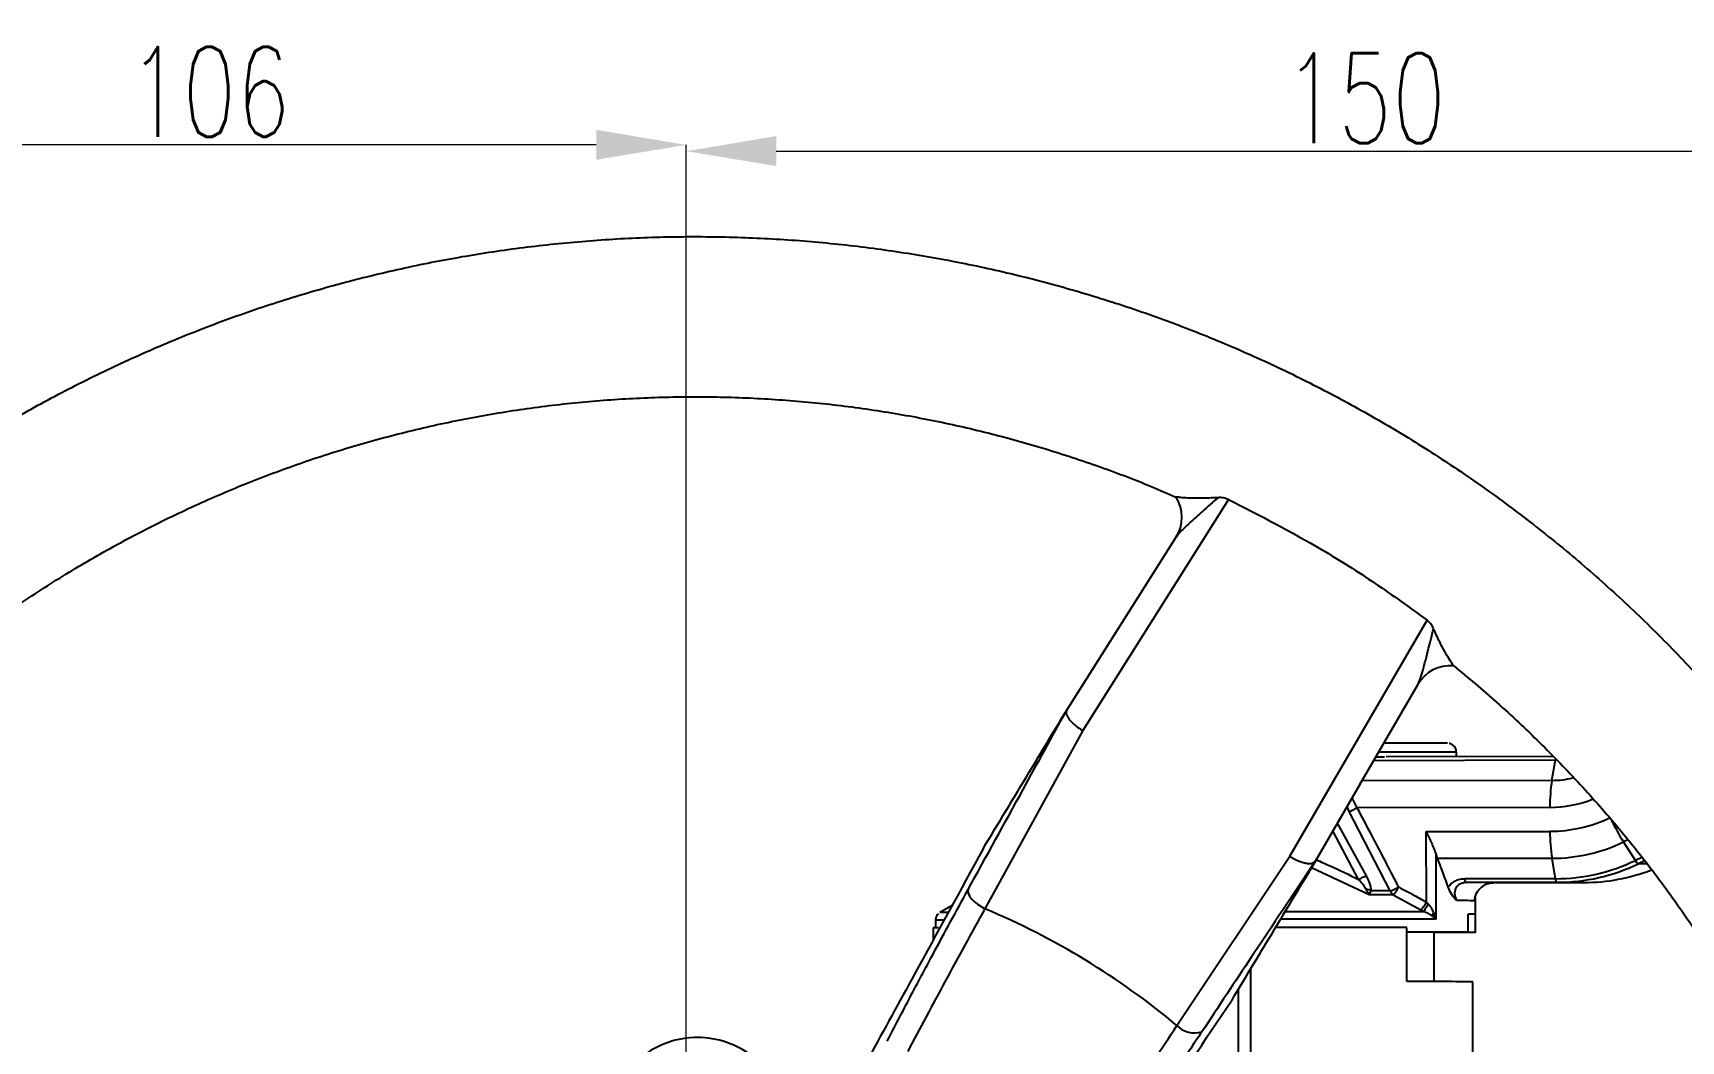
# Model space of a CAD drawing. Header units: millimetres. Extents: x 2384 to 4064, y 886 to 2074.
# Drawn here: x 2857.1 to 3040.2, y 1306.1 to 1418.1 of the extents above; entities that cross this region are included whole.
import ezdxf

# ---------------------------------------------------------------- set-up
doc = ezdxf.new("R2010")
doc.units = ezdxf.units.MM
doc.layers.add('标注', color=3, linetype='Continuous', lineweight=13)
doc.styles.add('SLDTEXTSTYLE1', font='txt.shx', dxfattribs={"width": 0.7, "bigfont": 'gbcbig.shx'})
doc.dimstyles.new('SLDDIMSTYLE12$0', dxfattribs={"dimtxt": 12, "dimasz": 10, "dimexe": 0, "dimexo": 0.0625, "dimgap": 0.875, "dimtad": 1, "dimdec": 1, "dimlfac": 1.8, "dimrnd": 1e-09, "dimzin": 12, "dimdsep": 46, "dimtxsty": 'SLDTEXTSTYLE1', "dimcen": 0.09, "dimdle": 8.16, "dimclrd": 3, "dimclre": 3, "dimadec": 0, "dimazin": 3, "dimtfac": 1, "dimtdec": 1, "dimtofl": 0, "dimtmove": 0, "dimatfit": 3, "dimfxl": 0, "dimfrac": 2, "dimtolj": 1, "dimlwd": 5, "dimlwe": 5, "dimarcsym": 0})

# ---------------------------------------------------------------- blocks, each defined once
blk = doc.blocks.new('*D74')
at = {"layer": 'Defpoints', "color": 0, "transparency": 16777216}
for p in [(2823.65, 1405.67), (2823.65, 1269.96), (2929.67, 1245.25)]:
    blk.add_point(p, dxfattribs=at)
at = {"layer": '标注', "color": 3, "linetype": 'Continuous', "lineweight": 5, "transparency": 16777216}
for p, q in [((2823.65, 1270.03), (2823.65, 1405.67)), ((2919.67, 1405.67), (2833.65, 1405.67))]:
    blk.add_line(p, q, dxfattribs=at)
at = {"layer": '标注', "color": 3, "lineweight": 5, "transparency": 16777216}
blk.add_line((2929.67, 1245.32), (2929.67, 1405.67), dxfattribs=at)
at = {"layer": '标注', "color": 3, "transparency": 16777216}
for points in [[(2833.65, 1407.34), (2833.65, 1404.01), (2823.65, 1405.67)], [(2919.67, 1407.34), (2919.67, 1404.01), (2929.67, 1405.67)]]:
    blk.add_solid(points, dxfattribs=at)
at = {"layer": '标注', "color": 0, "transparency": 16777216, "insert": (2876.66, 1411.55), "char_height": 10, "attachment_point": 5, "style": 'SLDTEXTSTYLE1'}
blk.add_mtext('\\A1;106', dxfattribs=at)
blk = doc.blocks.new('*D76')
at = {"layer": 'Defpoints', "color": 0, "transparency": 16777216}
for p in [(3080.55, 1404.97), (3080.55, 1316.76), (2929.67, 1246.66)]:
    blk.add_point(p, dxfattribs=at)
at = {"layer": '标注', "color": 3, "lineweight": 5, "transparency": 16777216}
blk.add_line((2929.67, 1246.72), (2929.67, 1404.97), dxfattribs=at)
at = {"layer": '标注', "color": 3, "linetype": 'Continuous', "lineweight": 5, "transparency": 16777216}
for p, q in [((2939.67, 1404.97), (3070.55, 1404.97)), ((3080.55, 1316.82), (3080.55, 1404.97))]:
    blk.add_line(p, q, dxfattribs=at)
at = {"layer": '标注', "color": 3, "transparency": 16777216}
for points in [[(2939.67, 1406.64), (2939.67, 1403.31), (2929.67, 1404.97)], [(3070.55, 1406.64), (3070.55, 1403.31), (3080.55, 1404.97)]]:
    blk.add_solid(points, dxfattribs=at)
at = {"layer": '标注', "color": 0, "transparency": 16777216, "insert": (3005.11, 1410.85), "char_height": 10, "attachment_point": 5, "style": 'SLDTEXTSTYLE1'}
blk.add_mtext('\\A1;150', dxfattribs=at)
blk = doc.blocks.new('*D55')
at = {"layer": 'Defpoints', "color": 0, "transparency": 16777216}
for p in [(3198.1, 1358.04), (2930.24, 1243.84), (3225.54, 1243.84)]:
    blk.add_point(p, dxfattribs=at)
at = {"layer": '标注', "color": 3, "lineweight": 5, "transparency": 16777216}
blk.add_line((3198.17, 1358.04), (3225.54, 1358.04), dxfattribs=at)
at = {"layer": '标注', "color": 3, "linetype": 'Continuous', "lineweight": 5, "transparency": 16777216}
for p, q in [((3225.54, 1348.04), (3225.54, 1253.84)), ((2930.3, 1243.84), (3225.54, 1243.84))]:
    blk.add_line(p, q, dxfattribs=at)
at = {"layer": '标注', "color": 3, "transparency": 16777216}
for points in [[(3223.87, 1348.04), (3227.21, 1348.04), (3225.54, 1358.04)], [(3223.87, 1253.84), (3227.21, 1253.84), (3225.54, 1243.84)]]:
    blk.add_solid(points, dxfattribs=at)
at = {"layer": '标注', "color": 0, "transparency": 16777216, "insert": (3219.66, 1300.94), "char_height": 10, "attachment_point": 5, "rotation": 90, "style": 'SLDTEXTSTYLE1'}
blk.add_mtext('\\A1;115', dxfattribs=at)

msp = doc.modelspace()

# ---------------------------------------------------------------- linework, layer by layer
at = {"color": 7, "linetype": 'Continuous', "lineweight": 25}
for p, q in [((2989.929, 1366.262), (2973.732, 1340.579)), ((2984.125, 1362.1), (2971.86, 1342.7)), ((2996.737, 1326.59), (3012.003, 1352.84)), ((3004.53, 1334.572), (3011.005, 1345.733)), ((2973.732, 1340.579), (2962.858, 1320.75)), ((3006.083, 1337.249), (3026.258, 1337.293)), ((3006.314, 1337.648), (3007.276, 1337.65)), ((3025.998, 1337.691), (3007.446, 1337.651)), ((3015.258, 1337.667), (3015.258, 1338.152)), ((3025.875, 1335.029), (3026.258, 1337.293)), ((3004.52, 1334.555), (2999.449, 1325.815)), ((3025.875, 1335.029), (3004.768, 1334.983)), ((3003.334, 1331.551), (3003.105, 1332.117)), ((3004.227, 1331.984), (3003.675, 1333.1)), ((3025.652, 1332.03), (3004.227, 1331.984)), ((3005.268, 1324.412), (3002.031, 1330.265)), ((3007.9, 1322.748), (3003.334, 1331.551)), ((3004.397, 1324.014), (3001.532, 1329.405)), ((3011.914, 1329.334), (3025.656, 1329.363)), ((3011.927, 1321.506), (3011.914, 1329.334)), ((3034.316, 1328.418), (3033.825, 1328.182)), ((3035.147, 1326.127), (3033.825, 1328.182)), ((2984.199, 1307.774), (2996.737, 1326.59)), ((3013.013, 1319.591), (3013.001, 1326.801)), ((3025.889, 1326.362), (3013.17, 1326.334)), ((3026.281, 1324.093), (3025.889, 1326.362)), ((3035.865, 1326.472), (3035.147, 1326.127)), ((3036.17, 1326.088), (3035.494, 1325.763)), ((3005.569, 1322.316), (2999.153, 1325.323)), ((3036.433, 1325.757), (3035.494, 1325.763)), ((3005.569, 1322.316), (3005.418, 1322.511)), ((3005.569, 1322.316), (3005.638, 1322.451)), ((3015.963, 1323.621), (3016.354, 1323.701)), ((3026.281, 1324.093), (3016.204, 1324.071)), ((3026.464, 1323.692), (3016.387, 1323.67)), ((3019.352, 1323.651), (3029.428, 1323.673)), ((3029.428, 1323.673), (3026.464, 1323.692)), ((2959.204, 1321.108), (2957.868, 1320.333)), ((3008.22, 1322.315), (3011.291, 1320.64)), ((3011.642, 1320.457), (3011.291, 1320.64)), ((3012.104, 1321.322), (3011.927, 1321.506)), ((3017.368, 1320.146), (3017.365, 1321.999)), ((2957.369, 1319.466), (2957.371, 1318.641)), ((3013.013, 1319.591), (3012.552, 1319.967)), ((3013.013, 1319.591), (3012.744, 1320.343)), ((3016.581, 1318.158), (3016.578, 1320.158)), ((3017.371, 1318.146), (3017.368, 1320.146)), ((2957.095, 1318.634), (2957.095, 1317.25)), ((3009.748, 1312.671), (3009.748, 1318.671)), ((3012.801, 1312.663), (3012.792, 1318.148)), ((2992.368, 1314.059), (2992.368, 1298.689)), ((2991.025, 1302.051), (2991.025, 1311.829)), ((3017.095, 1293.207), (3017.095, 1312.634))]:
    msp.add_line(p, q, dxfattribs=at)
at = {"color": 7, "linetype": 'Continuous', "lineweight": 25, "flags": 128}
for points in [[(2960.987, 1322.892), (2960.961, 1322.68), (2961.02, 1322.432), (2961.164, 1322.157), (2961.386, 1321.865), (2961.678, 1321.568), (2962.03, 1321.276), (2962.428, 1321), (2962.858, 1320.75)], [(3026.464, 1323.692), (3026.438, 1323.698), (3026.412, 1323.719), (3026.386, 1323.752), (3026.362, 1323.798), (3026.339, 1323.856), (3026.318, 1323.925), (3026.298, 1324.004), (3026.281, 1324.093)], [(3013.013, 1319.591), (3011.173, 1319.593), (3009.052, 1319.594), (3006.675, 1319.594), (3004.07, 1319.593), (3001.268, 1319.591), (2998.302, 1319.589), (2995.744, 1319.586)], [(2996.271, 1320.452), (2999.208, 1320.455), (3002.12, 1320.457), (3004.852, 1320.458), (3007.369, 1320.459), (3009.642, 1320.458), (3011.643, 1320.457)], [(3009.748, 1318.671), (3007.999, 1318.674), (3006.099, 1318.677), (3004.062, 1318.68), (3001.904, 1318.683), (2999.638, 1318.685), (2997.282, 1318.687), (2995.201, 1318.688)], [(3016.581, 1318.158), (3017.15, 1318.153), (3017.369, 1318.147), (3017.236, 1318.141), (3016.754, 1318.134), (3015.927, 1318.126), (3014.765, 1318.119), (3013.282, 1318.111), (3012.792, 1318.108)]]:
    msp.add_lwpolyline(points, dxfattribs=at)
at = {"color": 7, "linetype": 'Continuous', "lineweight": 25}
for centre, radius, start, end in [((2980.599, 1364.294), 4.155, 326.9341, 32.56919), ((3014.586, 1343.629), 4.155, 84.81343, 150.46576), ((3011.076, 210.149), 1129.006, 89.838616, 90.197945), ((3011.371, 152.991), 1185.167, 89.812113, 90.231997), ((3025.852, 1345.156), 10.127, 270.12823, 283.35037), ((3043.933, 1332.179), 18.282, 171.03193, 180.46614), ((3025.621, 1345.028), 12.999, 270.13764, 291.5172), ((3025.616, 1344.922), 15.558, 270.15002, 295.69118), ((3052.169, 1339.807), 21.717, 205.10571, 212.36241), ((3044.005, 1329.279), 18.349, 179.73661, 189.14742), ((3025.841, 1344.778), 18.416, 270.15002, 295.69118), ((3026.227, 1344.668), 20.575, 270.14993, 295.69121), ((3035.843, 1326.444), 0.764, 204.49827, 242.89037), ((3026.409, 1344.648), 20.956, 270.15002, 295.69118), ((3029.376, 1344.607), 20.934, 270.14311, 291.15665), ((3005.126, 1321.44), 1.462, 63.48508, 86.10856), ((3005.241, 1321.429), 1.096, 68.77927, 80.71753), ((3005.086, -2550.58), 3873.329, 89.958374, 89.989747), ((3005.656, 1328.88), 6.53, 290.10201, 299.21845), ((3008.79, 1323.071), 0.946, 199.94025, 232.96948), ((3006.523, 1324.194), 2.532, 312.07752, 336.40634), ((3016.812, 1156.64), 167.031, 89.1287, 90.14557), ((2930.705, 1243.833), 83.367, 50.08313, 67.31409), ((3005.268, -2789.126), 4111.442, 89.958872, 89.99581), ((3015.17, 1149.582), 172.081, 89.30334, 89.9709), ((2958.318, 1289.827), 29.654, 90.13397, 91.83295), ((2958.816, 1289.562), 30.786, 90.22055, 91.76488), ((3013.684, 1319.624), 1.184, 142.60755, 163.15678), ((3016.693, 1300.955), 19.204, 87.98448, 90.34292), ((2957.651, 1304.807), 13.838, 89.85515, 92.30299), ((3010.34, -159.908), 1478.079, 89.758067, 90.02295), ((3010.485, 729.316), 583.355, 89.350821, 90.072416), ((2986.146, 1309.702), 2.74, 224.7263, 287.60812)]:
    msp.add_arc(centre, radius, start, end, dxfattribs=at)
for points, knots in [([(3082.217, 1240.42), (3082.236, 1241.671), (3082.29, 1245.228), (3082.133, 1251.093), (3081.649, 1257.998), (3080.846, 1264.874), (3079.731, 1271.706), (3078.305, 1278.48), (3076.571, 1285.182), (3074.534, 1291.798), (3072.197, 1298.314), (3069.564, 1304.717), (3066.643, 1310.993), (3063.438, 1317.129), (3059.956, 1323.112), (3056.205, 1328.93), (3052.192, 1334.571), (3047.926, 1340.023), (3043.416, 1345.275), (3038.671, 1350.315), (3033.701, 1355.133), (3028.516, 1359.72), (3023.127, 1364.065), (3017.545, 1368.16), (3011.783, 1371.996), (3005.851, 1375.565), (2999.763, 1378.86), (2993.53, 1381.873), (2987.167, 1384.599), (2980.686, 1387.031), (2974.1, 1389.165), (2967.425, 1390.997), (2960.672, 1392.522), (2953.857, 1393.737), (2946.994, 1394.64), (2940.096, 1395.228), (2933.179, 1395.502), (2926.256, 1395.459), (2919.343, 1395.101), (2912.453, 1394.427), (2905.602, 1393.44), (2898.802, 1392.141), (2892.069, 1390.533), (2885.416, 1388.62), (2878.857, 1386.405), (2872.407, 1383.893), (2866.077, 1381.089), (2859.882, 1378), (2853.835, 1374.63), (2847.947, 1370.989), (2842.232, 1367.082), (2836.702, 1362.919), (2831.366, 1358.508), (2826.238, 1353.858), (2821.328, 1348.979), (2816.645, 1343.88), (2812.199, 1338.574), (2808.001, 1333.07), (2804.058, 1327.38), (2800.378, 1321.516), (2796.97, 1315.49), (2793.841, 1309.316), (2790.997, 1303.004), (2788.443, 1296.57), (2786.186, 1290.025), (2784.23, 1283.385), (2782.579, 1276.662), (2781.236, 1269.871), (2780.205, 1263.026), (2779.487, 1256.14), (2779.085, 1249.23), (2778.998, 1242.308), (2779.227, 1235.389), (2779.771, 1228.488), (2780.63, 1221.618), (2781.801, 1214.796), (2783.283, 1208.034), (2785.071, 1201.346), (2787.163, 1194.747), (2789.554, 1188.25), (2792.238, 1181.87), (2795.211, 1175.618), (2798.467, 1169.509), (2801.998, 1163.554), (2805.796, 1157.767), (2809.855, 1152.159), (2814.166, 1146.743), (2818.719, 1141.528), (2823.505, 1136.527), (2828.515, 1131.749), (2833.738, 1127.206), (2839.162, 1122.905), (2844.777, 1118.856), (2850.571, 1115.067), (2856.532, 1111.547), (2862.647, 1108.303), (2868.904, 1105.341), (2875.289, 1102.668), (2881.79, 1100.289), (2888.393, 1098.209), (2895.084, 1096.432), (2901.848, 1094.963), (2908.673, 1093.804), (2915.544, 1092.957), (2922.446, 1092.425), (2929.365, 1092.209), (2936.287, 1092.308), (2943.197, 1092.723), (2950.081, 1093.453), (2956.925, 1094.497), (2963.713, 1095.852), (2970.433, 1097.515), (2977.07, 1099.483), (2983.61, 1101.751), (2990.04, 1104.316), (2996.346, 1107.172), (3002.516, 1110.312), (3008.535, 1113.731), (3014.392, 1117.421), (3020.075, 1121.374), (3025.571, 1125.583), (3030.87, 1130.038), (3035.96, 1134.73), (3040.83, 1139.649), (3045.471, 1144.786), (3049.873, 1150.129), (3054.026, 1155.667), (3057.922, 1161.389), (3061.553, 1167.283), (3064.912, 1173.336), (3067.99, 1179.537), (3070.783, 1185.871), (3073.283, 1192.326), (3075.486, 1198.889), (3077.388, 1205.545), (3078.984, 1212.282), (3080.27, 1219.083), (3081.245, 1225.937), (3081.894, 1232.707), (3082.145, 1237.542), (3082.208, 1240.073), (3082.217, 1240.42)], [0, 0, 0, 0, 0.00394, 0.0112049, 0.0184702, 0.0257355, 0.0330008, 0.0402662, 0.0475315, 0.0547968, 0.0620622, 0.0693275, 0.0765928, 0.0838581, 0.0911235, 0.0983888, 0.1056541, 0.1129194, 0.1201848, 0.1274501, 0.1347154, 0.1419807, 0.1492461, 0.1565114, 0.1637767, 0.171042, 0.1783074, 0.1855727, 0.192838, 0.2001033, 0.2073687, 0.214634, 0.2218993, 0.2291646, 0.2364299, 0.2436953, 0.2509606, 0.2582259, 0.2654913, 0.2727566, 0.2800219, 0.2872872, 0.2945526, 0.3018179, 0.3090832, 0.3163485, 0.3236139, 0.3308792, 0.3381445, 0.3454098, 0.3526752, 0.3599405, 0.3672058, 0.3744712, 0.3817365, 0.3890018, 0.3962671, 0.4035325, 0.4107978, 0.4180631, 0.4253284, 0.4325938, 0.4398591, 0.4471244, 0.4543898, 0.4616551, 0.4689204, 0.4761857, 0.4834511, 0.4907164, 0.4979817, 0.5052471, 0.5125124, 0.5197777, 0.527043, 0.5343084, 0.5415737, 0.548839, 0.5561043, 0.5633697, 0.570635, 0.5779003, 0.5851657, 0.592431, 0.5996963, 0.6069616, 0.614227, 0.6214923, 0.6287576, 0.6360229, 0.6432883, 0.6505536, 0.6578189, 0.6650842, 0.6723496, 0.6796149, 0.6868802, 0.6941455, 0.7014109, 0.7086762, 0.7159415, 0.7232068, 0.7304721, 0.7377375, 0.7450028, 0.7522681, 0.7595334, 0.7667988, 0.7740641, 0.7813294, 0.7885948, 0.7958601, 0.8031254, 0.8103907, 0.8176561, 0.8249214, 0.8321867, 0.839452, 0.8467174, 0.8539827, 0.861248, 0.8685133, 0.8757787, 0.883044, 0.8903093, 0.8975747, 0.90484, 0.9121053, 0.9193706, 0.926636, 0.9339013, 0.9411666, 0.948432, 0.9556973, 0.9629626, 0.9702279, 0.9774933, 0.9847586, 0.9920239, 0.9989071, 1, 1, 1, 1]), ([(2798.522, 1264.932), (2798.542, 1265.081), (2798.856, 1267.377), (2799.754, 1271.776), (2801.238, 1278.106), (2803.061, 1284.35), (2805.176, 1290.5), (2807.59, 1296.539), (2810.294, 1302.454), (2813.282, 1308.231), (2816.547, 1313.856), (2820.082, 1319.316), (2823.877, 1324.597), (2827.925, 1329.688), (2832.215, 1334.576), (2836.737, 1339.251), (2841.481, 1343.7), (2846.436, 1347.913), (2851.589, 1351.881), (2856.929, 1355.593), (2862.443, 1359.042), (2868.118, 1362.219), (2873.941, 1365.117), (2879.897, 1367.728), (2885.973, 1370.047), (2892.155, 1372.068), (2898.428, 1373.787), (2904.777, 1375.199), (2911.186, 1376.3), (2917.642, 1377.089), (2924.129, 1377.564), (2930.631, 1377.723), (2937.132, 1377.566), (2943.619, 1377.093), (2950.075, 1376.306), (2956.485, 1375.206), (2962.834, 1373.795), (2969.108, 1372.082), (2975.285, 1370.05), (2980.285, 1368.189), (2983.175, 1366.9), (2984.086, 1366.494)], [0, 0, 0, 0, 0.0018477, 0.0284935, 0.0551393, 0.0817852, 0.108431, 0.1350768, 0.1617227, 0.1883685, 0.2150143, 0.2416602, 0.268306, 0.2949518, 0.3215976, 0.3482435, 0.3748893, 0.4015351, 0.428181, 0.4548268, 0.4814726, 0.5081185, 0.5347643, 0.5614101, 0.588056, 0.6147018, 0.6413476, 0.6679935, 0.6946393, 0.7212852, 0.747931, 0.7745768, 0.8012227, 0.8278685, 0.8545144, 0.8811602, 0.9078061, 0.9344519, 0.9610978, 0.9877436, 1, 1, 1, 1]), ([(2988.733, 1366.437), (2988.173, 1365.942), (2987.079, 1364.971), (2985.64, 1363.666), (2984.55, 1362.656), (2984.204, 1362.192), (2984.081, 1362.027)], [0, 0, 0, 0, 0.3035386, 0.5944179, 0.8555763, 1, 1, 1, 1]), ([(2988.743, 1366.447), (2988.134, 1366.419), (2986.752, 1366.356), (2985.236, 1366.407), (2984.37, 1366.49), (2984.108, 1366.531), (2984.102, 1366.531), (2984.1, 1366.531)], [0, 0, 0, 0, 0.2975459, 0.6742449, 0.8385185, 0.958082, 1, 1, 1, 1]), ([(2989.929, 1366.262), (2989.789, 1366.315), (2989.451, 1366.445), (2989.034, 1366.461), (2988.783, 1366.448), (2988.71, 1366.445)], [0, 0, 0, 0, 0.3339022, 0.8087416, 1, 1, 1, 1]), ([(2989.929, 1366.262), (2993.415, 1364.465), (2998.989, 1361.591), (3006.282, 1356.974), (3010.094, 1354.219), (3012.003, 1352.84)], [0, 0, 0, 0, 0.45458064, 0.72692318, 1, 1, 1, 1]), ([(3010.971, 1345.677), (3011.059, 1345.862), (3011.25, 1346.266), (3011.64, 1347.619), (3012.126, 1349.501), (3012.535, 1351.146), (3012.717, 1351.879)], [0, 0, 0, 0, 0.143983, 0.3135436, 0.6943381, 1, 1, 1, 1]), ([(3012.706, 1351.892), (3012.629, 1352.048), (3012.493, 1352.323), (3012.234, 1352.652), (3012.059, 1352.794), (3012.003, 1352.84)], [0, 0, 0, 0, 0.4689801, 0.8284703, 1, 1, 1, 1]), ([(3014.961, 1347.766), (3014.941, 1347.793), (3014.886, 1347.863), (3014.322, 1348.693), (3013.546, 1350.082), (3012.946, 1351.374), (3012.715, 1351.871)], [0, 0, 0, 0, 0.1174282, 0.3105668, 0.7346729, 1, 1, 1, 1]), ([(3014.96, 1347.761), (3016.572, 1346.419), (3019.85, 1343.689), (3024.532, 1339.275), (3029.059, 1334.606), (3033.35, 1329.718), (3037.399, 1324.628), (3041.196, 1319.348), (3044.731, 1313.889), (3047.998, 1308.265), (3050.988, 1302.489), (3053.693, 1296.575), (3056.108, 1290.536), (3058.227, 1284.387), (3060.045, 1278.143), (3061.557, 1271.817), (3062.76, 1265.425), (3063.653, 1258.983), (3064.226, 1252.505), (3064.485, 1246.446), (3064.441, 1242.552), (3064.421, 1240.824)], [0, 0, 0, 0, 0.05157585, 0.10486723, 0.15815862, 0.21145, 0.26474139, 0.31803277, 0.37132415, 0.42461553, 0.47790691, 0.53119829, 0.58448966, 0.63778104, 0.69107241, 0.74436378, 0.79765515, 0.85094651, 0.90423788, 0.95752924, 1, 1, 1, 1]), ([(2960.987, 1322.892), (2963.028, 1326.602), (2966.672, 1333.228), (2970.313, 1339.853), (2971.915, 1342.768)], [0, 0, 0, 0, 0.56, 1, 1, 1, 1]), ([(2962.658, 1327.423), (2964.368, 1330.263), (2967.423, 1335.333), (2970.471, 1340.393), (2971.812, 1342.62)], [0, 0, 0, 0, 0.5600021, 1, 1, 1, 1]), ([(2971.915, 1342.768), (2971.916, 1342.772), (2971.919, 1342.781), (2971.916, 1342.783), (2971.889, 1342.748), (2971.845, 1342.674), (2971.812, 1342.62)], [0, 0, 0, 0, 0.0824935, 0.1705882, 0.3803725, 1, 1, 1, 1]), ([(2971.915, 1342.768), (2971.899, 1342.63), (2971.875, 1342.418), (2972.061, 1342.043), (2972.349, 1341.639), (2972.829, 1341.176), (2973.334, 1340.817), (2973.616, 1340.645), (2973.702, 1340.596), (2973.732, 1340.579)], [0, 0, 0, 0, 0.2389974, 0.3678339, 0.4996781, 0.7489725, 0.9246802, 0.9739406, 1, 1, 1, 1]), ([(3015.242, 1338.153), (3015.243, 1338.225), (3015.247, 1338.406), (3015.133, 1338.659), (3014.965, 1338.872), (3014.783, 1339.01), (3014.617, 1339.088), (3014.505, 1339.122), (3014.458, 1339.13), (3014.456, 1339.13)], [0, 0, 0, 0, 0.15752973, 0.39489055, 0.58813311, 0.75150715, 0.88752589, 0.99476503, 1, 1, 1, 1]), ([(3004.227, 1331.984), (3004.147, 1331.939), (3003.985, 1331.849), (3003.736, 1331.724), (3003.508, 1331.618), (3003.391, 1331.573), (3003.334, 1331.551)], [0, 0, 0, 0, 0.2471244, 0.5027753, 0.7569558, 1, 1, 1, 1]), ([(3008.843, 1323.181), (3007.968, 1324.877), (3006.448, 1327.821), (3004.889, 1330.744), (3004.227, 1331.984)], [0, 0, 0, 0, 0.5757941, 1, 1, 1, 1]), ([(3011.914, 1329.334), (3012.108, 1328.914), (3012.507, 1328.052), (3012.834, 1327.225), (3013.001, 1326.801)], [0, 0, 0, 0, 0.4867384, 1, 1, 1, 1]), ([(2962.658, 1327.423), (2960.12, 1322.782), (2955.895, 1315.053), (2951.66, 1307.318), (2949.968, 1304.227)], [0, 0, 0, 0, 0.60041569, 1, 1, 1, 1]), ([(2996.737, 1326.59), (2996.766, 1326.572), (2996.849, 1326.518), (2997.132, 1326.347), (2997.684, 1326.063), (2998.318, 1325.849), (2998.812, 1325.777), (2999.234, 1325.783), (2999.414, 1325.9), (2999.531, 1325.976)], [0, 0, 0, 0, 0.0260682, 0.0753319, 0.2510276, 0.500322, 0.6321635, 0.7609991, 1, 1, 1, 1]), ([(2999.674, 1326.203), (3000.197, 1325.977), (3001.79, 1325.29), (3003.349, 1324.527), (3004.397, 1324.014)], [0, 0, 0, 0, 0.3282419, 1, 1, 1, 1]), ([(3013.17, 1326.334), (3013.136, 1326.419), (3013.077, 1326.57), (3013.024, 1326.731), (3013.001, 1326.801)], [0, 0, 0, 0, 0.5613069, 1, 1, 1, 1]), ([(3014.349, 1323.141), (3014.141, 1323.743), (3013.771, 1324.811), (3013.352, 1325.872), (3013.17, 1326.334)], [0, 0, 0, 0, 0.5638275, 1, 1, 1, 1]), ([(2999.531, 1325.976), (2997.187, 1322.452), (2993.002, 1316.158), (2988.817, 1309.861), (2986.975, 1307.09)], [0, 0, 0, 0, 0.56, 1, 1, 1, 1]), ([(2999.449, 1325.815), (2997.734, 1322.966), (2994.67, 1317.879), (2991.599, 1312.781), (2990.247, 1310.538)], [0, 0, 0, 0, 0.5599981, 1, 1, 1, 1]), ([(2999.449, 1325.815), (2999.482, 1325.87), (2999.526, 1325.943), (2999.544, 1325.984), (2999.54, 1325.986), (2999.534, 1325.979), (2999.531, 1325.976)], [0, 0, 0, 0, 0.6196275, 0.8294119, 0.9175065, 1, 1, 1, 1]), ([(3004.397, 1324.014), (3004.474, 1324.055), (3004.63, 1324.139), (3004.869, 1324.254), (3005.092, 1324.351), (3005.21, 1324.392), (3005.268, 1324.412)], [0, 0, 0, 0, 0.2454954, 0.5, 0.7545047, 1, 1, 1, 1]), ([(3005.779, 1322.749), (3005.775, 1322.871), (3005.767, 1323.133), (3005.609, 1323.703), (3005.403, 1324.132), (3005.268, 1324.412)], [0, 0, 0, 0, 0.2320046, 0.4979825, 1, 1, 1, 1]), ([(2952.005, 1306.052), (2952.857, 1307.688), (2954.554, 1310.946), (2956.917, 1315.392), (2959.068, 1319.387), (2960.346, 1321.721), (2960.987, 1322.892)], [0, 0, 0, 0, 0.2815396, 0.5608619, 0.7796518, 1, 1, 1, 1]), ([(3005.225, 1322.9), (3005.189, 1322.979), (3005.104, 1323.161), (3004.827, 1323.54), (3004.57, 1323.823), (3004.397, 1324.014)], [0, 0, 0, 0, 0.2031095, 0.46477969, 1, 1, 1, 1]), ([(3005.225, 1322.9), (3005.256, 1322.823), (3005.312, 1322.682), (3005.385, 1322.565), (3005.418, 1322.511)], [0, 0, 0, 0, 0.5364801, 1, 1, 1, 1]), ([(3005.638, 1322.451), (3005.663, 1322.502), (3005.705, 1322.588), (3005.757, 1322.702), (3005.779, 1322.749)], [0, 0, 0, 0, 0.5830316, 1, 1, 1, 1]), ([(3008.843, 1323.181), (3009.424, 1322.868), (3010.454, 1322.312), (3011.48, 1321.75), (3011.927, 1321.506)], [0, 0, 0, 0, 0.5642907, 1, 1, 1, 1]), ([(3016.204, 1324.071), (3016.011, 1324.059), (3015.628, 1324.036), (3015.111, 1323.85), (3014.66, 1323.558), (3014.455, 1323.284), (3014.349, 1323.141)], [0, 0, 0, 0, 0.2428985, 0.4817256, 0.7308225, 1, 1, 1, 1]), ([(3015.257, 1321.663), (3015.085, 1321.861), (3014.767, 1322.228), (3014.481, 1322.854), (3014.349, 1323.141)], [0, 0, 0, 0, 0.5406043, 1, 1, 1, 1]), ([(3015.969, 1323.618), (3015.881, 1323.595), (3015.68, 1323.541), (3015.429, 1323.377), (3015.137, 1323.045), (3014.996, 1322.445), (3015.164, 1321.944), (3015.257, 1321.663)], [0, 0, 0, 0, 0.0864823, 0.1997812, 0.3213234, 0.6199226, 1, 1, 1, 1]), ([(3016.387, 1323.67), (3016.261, 1323.668), (3016.114, 1323.666), (3015.988, 1323.624), (3015.969, 1323.618)], [0, 0, 0, 0, 0.8505102, 1, 1, 1, 1]), ([(3016.335, 1323.698), (3016.318, 1323.721), (3016.284, 1323.766), (3016.239, 1323.895), (3016.216, 1324.012), (3016.204, 1324.071)], [0, 0, 0, 0, 0.3311096, 0.6655548, 1, 1, 1, 1]), ([(3016.387, 1323.67), (3016.37, 1323.67), (3016.351, 1323.671), (3016.335, 1323.698), (3016.335, 1323.698)], [0, 0, 0, 0, 0.99012509, 1, 1, 1, 1]), ([(3017.262, 1321.651), (3017.316, 1321.931), (3017.413, 1322.431), (3017.85, 1323.026), (3018.293, 1323.36), (3018.633, 1323.527), (3018.996, 1323.632), (3019.231, 1323.645), (3019.352, 1323.651)], [0, 0, 0, 0, 0.3361377, 0.600486, 0.7079626, 0.8081701, 0.9019917, 1, 1, 1, 1]), ([(2962.858, 1320.75), (2962.122, 1319.421), (2960.676, 1316.811), (2958.479, 1312.766), (2956.348, 1308.795), (2954.958, 1306.164), (2954.277, 1304.874)], [0, 0, 0, 0, 0.2645653, 0.51943, 0.7645791, 1, 1, 1, 1]), ([(3011.927, 1321.506), (3011.874, 1321.407), (3011.763, 1321.204), (3011.58, 1320.933), (3011.411, 1320.725), (3011.33, 1320.668), (3011.291, 1320.64)], [0, 0, 0, 0, 0.2423334, 0.4999392, 0.757578, 1, 1, 1, 1]), ([(3012.104, 1321.322), (3012.057, 1321.227), (3011.961, 1321.032), (3011.823, 1320.768), (3011.708, 1320.558), (3011.664, 1320.49), (3011.643, 1320.457)], [0, 0, 0, 0, 0.2432266, 0.5000017, 0.7567759, 1, 1, 1, 1]), ([(3012.744, 1320.343), (3012.637, 1320.563), (3012.468, 1320.912), (3012.203, 1321.211), (3012.104, 1321.322)], [0, 0, 0, 0, 0.6290875, 1, 1, 1, 1]), ([(2957.694, 1320.192), (2957.634, 1320.133), (2957.493, 1319.991), (2957.379, 1319.728), (2957.384, 1319.539), (2957.385, 1319.466)], [0, 0, 0, 0, 0.3090519, 0.7353202, 1, 1, 1, 1]), ([(3012.552, 1319.967), (3012.402, 1320.067), (3012.139, 1320.243), (3011.792, 1320.392), (3011.642, 1320.457)], [0, 0, 0, 0, 0.5684211, 1, 1, 1, 1]), ([(2975.737, 1288.825), (2977.644, 1291.68), (2982.481, 1298.922), (2987.318, 1306.156), (2990.247, 1310.538)], [0, 0, 0, 0, 0.3942257, 1, 1, 1, 1]), ([(2974.077, 1292.836), (2974.907, 1294.034), (2976.604, 1296.479), (2979.144, 1300.201), (2981.717, 1304.017), (2983.362, 1306.506), (2984.199, 1307.774)], [0, 0, 0, 0, 0.2354218, 0.4805713, 0.7354356, 1, 1, 1, 1]), ([(2986.975, 1307.09), (2986.03, 1305.675), (2984.144, 1302.852), (2981.338, 1298.745), (2978.68, 1294.903), (2977.017, 1292.537), (2976.183, 1291.351)], [0, 0, 0, 0, 0.2800318, 0.5584059, 0.7786039, 1, 1, 1, 1])]:
    msp.add_open_spline(points, degree=3, knots=knots, dxfattribs=at)
msp.add_open_spline([(2940.616, 1298.859), (2940.246, 1299.906), (2939.504, 1302), (2937.172, 1304.465), (2934.233, 1306.075), (2930.912, 1306.629), (2927.592, 1306.075), (2924.653, 1304.465), (2922.321, 1302), (2921.579, 1299.906), (2921.208, 1298.859)], degree=3, dxfattribs=at)

# ---------------------------------------------------------------- dimensions: what is measured, and where the dimension line sits
at = {"layer": '标注'}
for base, p1, p2, text, picture, middle in [((2823.647, 1405.673), (2929.674, 1245.255), (2823.647, 1269.965), '106', '*D74', (2876.66, 1411.548)), ((3080.55, 1404.973), (2929.671, 1246.661), (3080.55, 1316.756), '150', '*D76', (3005.11, 1410.848))]:
    dim = msp.add_linear_dim(base=base, p1=p1, p2=p2, text=text, dimstyle='SLDDIMSTYLE12$0', override={"dimtxt": 10, "dimtdec": 3, "dimtzin": 0}, dxfattribs=at)
    dim.commit()
    dim.dimension.update_dxf_attribs({"geometry": picture, "text_midpoint": middle})
dim = msp.add_linear_dim(base=(3225.539, 1243.845), p1=(3198.103, 1358.045), p2=(2930.241, 1243.845), angle=90, text='115', dimstyle='SLDDIMSTYLE12$0', override={"dimtxt": 10, "dimtdec": 3, "dimtzin": 0}, dxfattribs=at)
dim.commit()
dim.dimension.update_dxf_attribs({"geometry": '*D55', "text_midpoint": (3219.664, 1300.945)})

doc.saveas('drawing.dxf')
